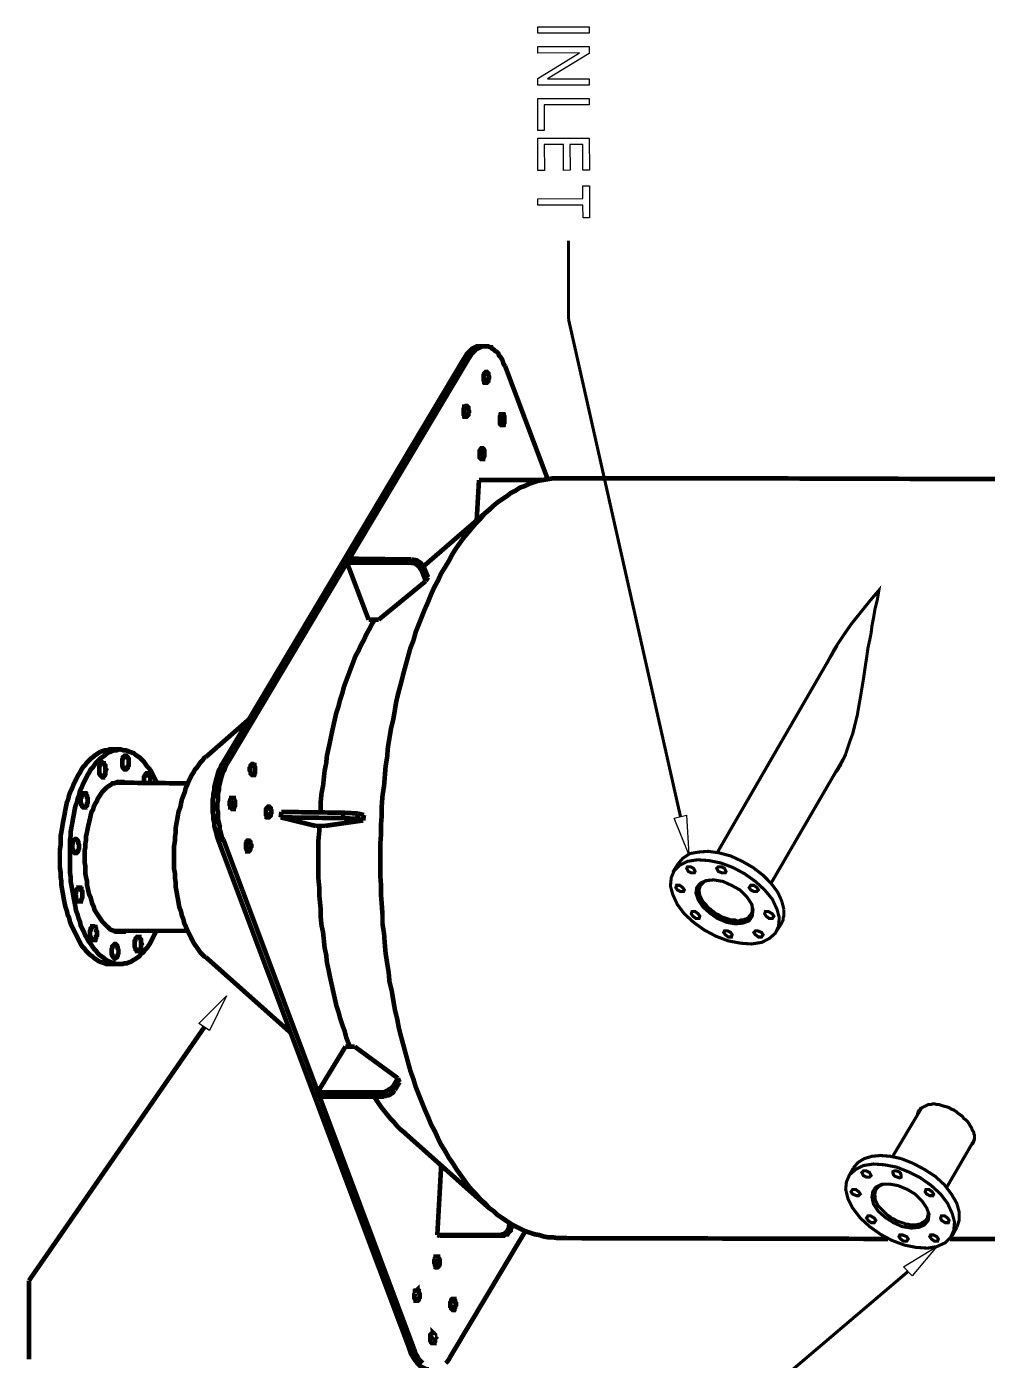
# Model space of a CAD drawing. Extents: x 0.1 to 11.6, y 0.3 to 16.2.
# Drawn here: x 2.2 to 4.274, y 6.741 to 9.62 of the extents above; entities that cross this region are included whole.
import ezdxf

# ---------------------------------------------------------------- set-up
doc = ezdxf.new("R2010")
doc.units = 0
doc.header["$MEASUREMENT"] = 0

msp = doc.modelspace()

# ---------------------------------------------------------------- linework, layer by layer
at = {"color": 0}
for points in [[(3.30333, 9.61996), (3.41444, 9.62017), (3.41444, 9.60628), (3.30333, 9.60607), (3.30333, 9.61996)], [(3.30339, 9.5771), (3.4145, 9.57731), (3.4145, 9.56256), (3.32422, 9.50765), (3.41471, 9.50786), (3.41471, 9.49397), (3.3036, 9.49376), (3.3036, 9.50851), (3.39387, 9.56342), (3.30339, 9.56321), (3.30339, 9.5771)], [(3.30354, 9.46517), (3.41465, 9.46539), (3.41465, 9.4515), (3.31743, 9.45128), (3.31765, 9.39572), (3.30376, 9.39572), (3.30354, 9.46517)], [(3.30365, 9.37935), (3.41476, 9.37956), (3.41499, 9.31011), (3.4011, 9.31011), (3.40088, 9.36567), (3.3731, 9.36567), (3.37332, 9.31011), (3.35943, 9.3099), (3.35921, 9.36546), (3.31754, 9.36546), (3.31776, 9.3099), (3.30387, 9.3099), (3.30365, 9.37935)], [(3.30382, 9.24881), (3.40104, 9.24903), (3.40104, 9.27681), (3.41493, 9.27681), (3.41515, 9.20736), (3.40126, 9.20736), (3.40104, 9.23514), (3.30382, 9.23492), (3.30382, 9.24881)], [(3.625, 7.91835), (3.62999, 7.83333), (3.59831, 7.91168), (3.625, 7.91835)], [(2.57167, 7.46832), (2.63167, 7.52832), (2.595, 7.45335), (2.57167, 7.46832)], [(4.09332, 6.94336), (4.16499, 6.98665), (4.11165, 6.92333), (4.09332, 6.94336)]]:
    msp.add_lwpolyline(points, close=True, dxfattribs=at)
for points, const_width in [([(3.37001, 8.98833), (3.37001, 9.15831)], 0.006667), ([(3.61165, 7.91499), (3.37001, 8.98833)], 0.006667), ([(3.14501, 8.905), (3.14833, 8.91), (3.15001, 8.91336), (3.15332, 8.91667), (3.15668, 8.91997), (3.16, 8.92333), (3.16168, 8.92503), (3.16499, 8.92665), (3.16835, 8.92833), (3.17165, 8.93001), (3.17503, 8.93001), (3.17833, 8.93001), (3.18001, 8.93001)], 0.01), ([(3.23335, 8.88667), (3.22999, 8.89165), (3.22835, 8.89665), (3.22667, 8.90169), (3.22331, 8.90668), (3.22, 8.91), (3.21832, 8.91499), (3.215, 8.91835), (3.21164, 8.91997), (3.20833, 8.92333), (3.20503, 8.92503), (3.20335, 8.92833), (3.19997, 8.92833), (3.19667, 8.93001), (3.19336, 8.93001), (3.19, 8.93001), (3.18668, 8.93001), (3.18332, 8.93001), (3.18001, 8.92833), (3.17665, 8.92665), (3.17333, 8.92503), (3.16997, 8.92333), (3.16667, 8.91997), (3.16336, 8.91667), (3.16, 8.91336), (3.15831, 8.91), (3.155, 8.905)], 0.01), ([(3.19, 8.93001), (3.18001, 8.93001)], 0.01), ([(3.14501, 8.905), (2.62332, 8.03)], 0.01), ([(3.155, 8.905), (2.63336, 8.03)], 0.01), ([(3.155, 8.905), (3.14501, 8.905)], 0.01), ([(3.18668, 8.85835), (3.18668, 8.86664)], 0.01), ([(3.32497, 8.64333), (3.23335, 8.88667)], 0.01), ([(3.14333, 8.785), (3.14333, 8.79497)], 0.01), ([(3.22168, 8.76665), (3.22168, 8.77501)], 0.01), ([(3.17833, 8.69336), (3.17833, 8.70335)], 0.01), ([(3.35335, 8.64501), (3.34668, 8.64501), (3.33501, 8.64501), (3.32497, 8.64333), (3.315, 8.64165), (3.30501, 8.63997), (3.29497, 8.63667), (3.285, 8.63336), (3.27501, 8.62831), (3.26497, 8.625), (3.25499, 8.61833), (3.24501, 8.61333), (3.23665, 8.60667), (3.22667, 8.59999), (3.21669, 8.59332), (3.20665, 8.58501), (3.19835, 8.57667), (3.18832, 8.56836), (3.18001, 8.55832), (3.16997, 8.54833), (3.16168, 8.53836), (3.15332, 8.52832), (3.14333, 8.51665), (3.13499, 8.50499), (3.12668, 8.49333), (3.11833, 8.47999), (3.11165, 8.46669), (3.10335, 8.45335), (3.095, 8.44), (3.08832, 8.42503), (3.08003, 8.41), (3.07335, 8.39501), (3.06668, 8.37831), (3.06, 8.36333), (3.05333, 8.34668), (3.04665, 8.33003), (3.03999, 8.31332), (3.035, 8.29497), (3.02832, 8.27832), (3.02333, 8.25999), (3.01833, 8.24164), (3.01335, 8.22331), (3.00836, 8.20335), (3.00331, 8.185), (2.99832, 8.16499), (2.99501, 8.14501), (2.99164, 8.125), (2.98665, 8.10499), (2.98335, 8.08501), (2.97999, 8.065), (2.97835, 8.04335), (2.97499, 8.02333), (2.97331, 8.00168), (2.97168, 7.98167), (2.96832, 7.96001), (2.96669, 7.93832), (2.96669, 7.91835), (2.965, 7.89665), (2.965, 7.875), (2.96332, 7.85335), (2.96332, 7.83165), (2.96332, 7.81), (2.96332, 7.78999), (2.965, 7.76833), (2.965, 7.74669), (2.96669, 7.72499), (2.96832, 7.70335), (2.96832, 7.68332), (2.97168, 7.66168), (2.97331, 7.63997), (2.97499, 7.62001), (2.97835, 7.59831), (2.98167, 7.57835), (2.98335, 7.55832), (2.98833, 7.53836), (2.99164, 7.51833), (2.99501, 7.49832), (3, 7.47835), (3.00331, 7.46001), (3.00836, 7.44), (3.01335, 7.42165), (3.01833, 7.40332), (3.02333, 7.38499), (3.02832, 7.36664), (3.035, 7.34831), (3.03999, 7.33165), (3.04665, 7.315), (3.05333, 7.29833), (3.06, 7.28168), (3.06668, 7.26665), (3.07335, 7.25), (3.08165, 7.23503), (3.08832, 7.22), (3.095, 7.20665), (3.10335, 7.19336), (3.11165, 7.17833), (3.12001, 7.16667), (3.12831, 7.15332), (3.13667, 7.14165), (3.14501, 7.12999), (3.15332, 7.11833), (3.16168, 7.10835), (3.17165, 7.09831), (3.18001, 7.08832), (3.19, 7.08003), (3.19835, 7.06999), (3.20833, 7.06332), (3.21669, 7.05501), (3.22667, 7.04833), (3.23665, 7.04167), (3.24669, 7.035), (3.25667, 7.03), (3.26665, 7.02501), (3.27669, 7.02001), (3.28668, 7.01665), (3.29665, 7.01335), (3.30664, 7.01167), (3.31668, 7.00836), (3.32667, 7.00667), (3.33664, 7.00667), (3.34668, 7.00499), (3.34999, 7.00499)], 0.01), ([(3.35335, 8.64501), (3.34668, 8.64501), (3.33501, 8.64501), (3.32497, 8.64333), (3.315, 8.64165), (3.30501, 8.63997), (3.29497, 8.63667), (3.285, 8.63336), (3.27501, 8.62831), (3.26497, 8.625), (3.25499, 8.61833), (3.24501, 8.61333), (3.23665, 8.60667), (3.22667, 8.59999), (3.21669, 8.59332), (3.20665, 8.58501), (3.19835, 8.57667), (3.18832, 8.56836), (3.18001, 8.55832), (3.16997, 8.54833), (3.16168, 8.53836), (3.15332, 8.52832), (3.14333, 8.51665), (3.13499, 8.50499), (3.12668, 8.49333), (3.11833, 8.47999), (3.11165, 8.46669), (3.10335, 8.45335), (3.095, 8.44), (3.08832, 8.42503), (3.08003, 8.41), (3.07335, 8.39501), (3.06668, 8.37831), (3.06, 8.36333), (3.05333, 8.34668), (3.04665, 8.33003), (3.03999, 8.31332), (3.035, 8.29497), (3.02832, 8.27832), (3.02333, 8.25999), (3.01833, 8.24164), (3.01335, 8.22331), (3.00836, 8.20335), (3.00331, 8.185), (2.99832, 8.16499), (2.99501, 8.14501), (2.99164, 8.125), (2.98665, 8.10499), (2.98335, 8.08501), (2.97999, 8.065), (2.97835, 8.04335), (2.97499, 8.02333), (2.97331, 8.00168), (2.97168, 7.98167), (2.96832, 7.96001), (2.96669, 7.93832), (2.96669, 7.91835), (2.965, 7.89665), (2.965, 7.875), (2.96332, 7.85335), (2.96332, 7.83165), (2.96332, 7.81), (2.96332, 7.78999), (2.965, 7.76833), (2.965, 7.74669), (2.96669, 7.72499), (2.96832, 7.70335), (2.96832, 7.68332), (2.97168, 7.66168), (2.97331, 7.63997), (2.97499, 7.62001), (2.97835, 7.59831), (2.98167, 7.57835), (2.98335, 7.55832), (2.98833, 7.53836), (2.99164, 7.51833), (2.99501, 7.49832), (3, 7.47835), (3.00331, 7.46001), (3.00836, 7.44), (3.01335, 7.42165), (3.01833, 7.40332), (3.02333, 7.38499), (3.02832, 7.36664), (3.035, 7.34831), (3.03999, 7.33165), (3.04665, 7.315), (3.05333, 7.29833), (3.06, 7.28168), (3.06668, 7.26665), (3.07335, 7.25), (3.08165, 7.23503), (3.08832, 7.22), (3.095, 7.20665), (3.10335, 7.19336), (3.11165, 7.17833), (3.12001, 7.16667), (3.12831, 7.15332), (3.13667, 7.14165), (3.14501, 7.12999), (3.15332, 7.11833), (3.16168, 7.10835), (3.17165, 7.09831), (3.18001, 7.08832), (3.19, 7.08003), (3.19835, 7.06999), (3.20833, 7.06332), (3.21669, 7.05501), (3.22667, 7.04833), (3.23665, 7.04167), (3.24669, 7.035), (3.25667, 7.03), (3.26665, 7.02501), (3.27669, 7.02001), (3.28668, 7.01665), (3.29665, 7.01335), (3.30664, 7.01167), (3.31668, 7.00836), (3.32667, 7.00667), (3.33664, 7.00667), (3.34668, 7.00499), (3.34999, 7.00499)], 0.01), ([(3.17165, 8.55501), (3.17665, 8.64165)], 0.01), ([(3.17665, 8.64165), (3.31168, 8.64165)], 0.01), ([(3.31168, 8.64165), (3.31332, 8.64165)], 0.01), ([(3.78999, 8.64501), (3.35335, 8.64501)], 0.01), ([(4.90169, 8.64165), (3.78999, 8.64501)], 0.01), ([(3.20503, 8.58333), (3.05664, 8.45503)], 0.01), ([(2.89665, 8.47168), (2.89165, 8.46332)], 0.01), ([(2.89165, 8.46332), (3.02669, 8.46332)], 0.01), ([(2.93832, 8.34), (2.89165, 8.46332)], 0.01), ([(2.89665, 8.47168), (3.03, 8.47)], 0.01), ([(3.03, 8.47), (3.02669, 8.46332)], 0.01), ([(3.05333, 8.44499), (3.04665, 8.45503), (3.03836, 8.46164), (3.02669, 8.46332)], 0.01), ([(3.05832, 8.45167), (3.05165, 8.46164), (3.04167, 8.46832), (3.03, 8.47)], 0.01), ([(3.05832, 8.45167), (3.05333, 8.44499)], 0.01), ([(3.05333, 8.44499), (3.06168, 8.42333)], 0.01), ([(3.05832, 8.45167), (3.06668, 8.43164)], 0.01), ([(3.06668, 8.43164), (3.06168, 8.42333)], 0.01), ([(3.06168, 8.42333), (2.96001, 8.34)], 0.01), ([(3.94336, 8.00499), (3.94499, 8.00836), (3.95167, 8.01665), (3.95665, 8.02669), (3.96164, 8.035), (3.96832, 8.05003), (3.97331, 8.065), (3.97835, 8.08003), (3.98335, 8.09332), (3.98833, 8.11333), (3.99333, 8.13336), (3.99669, 8.15332), (4, 8.17165), (4.00331, 8.19168), (4.00667, 8.21164), (4.00999, 8.23503), (4.01335, 8.25667), (4.01665, 8.28), (4.02001, 8.29497), (4.02333, 8.31168), (4.02501, 8.32667), (4.02832, 8.34332), (4.03168, 8.36333), (4.03668, 8.38336), (4.03999, 8.40332), (4.02001, 8.37999), (4, 8.35499), (3.97999, 8.33003), (3.96164, 8.30333), (3.94499, 8.27832), (3.93164, 8.25331), (3.92833, 8.24669)], 0.006667), ([(2.95167, 8.34), (2.94499, 8.33003), (2.94, 8.31999), (2.93332, 8.30832), (2.92833, 8.29665), (2.92165, 8.285), (2.91667, 8.27333), (2.91, 8.26167), (2.905, 8.24832), (2.90001, 8.23503), (2.89501, 8.22168), (2.88997, 8.20833), (2.88499, 8.19499), (2.88167, 8.18164), (2.87668, 8.16667), (2.87332, 8.15332), (2.86833, 8.13835), (2.86501, 8.12332), (2.86165, 8.10835), (2.85835, 8.09332), (2.85499, 8.07667), (2.85167, 8.06168), (2.84831, 8.04665), (2.84668, 8.03), (2.84332, 8.01335), (2.84169, 7.99832), (2.84, 7.98167), (2.83664, 7.965), (2.83501, 7.94835), (2.83501, 7.93164), (2.83333, 7.92333)], 0.01), ([(2.96001, 8.34), (2.93832, 8.34)], 0.01), ([(3.94336, 8.27333), (3.69168, 7.83832)], 0.006667), ([(3.935, 8.25999), (3.93668, 8.26167), (3.94, 8.26665)], 0.006667), ([(3.94997, 8.285), (3.94667, 8.27832), (3.94336, 8.27333)], 0.006667), ([(2.68001, 8.125), (2.58664, 8.04335)], 0.01), ([(2.38167, 8.06), (2.37831, 8.06), (2.375, 8.05832), (2.37001, 8.05832), (2.36501, 8.05664), (2.36003, 8.05501), (2.35667, 8.05333), (2.35167, 8.05003), (2.34668, 8.04665), (2.34332, 8.04335), (2.33832, 8.03999), (2.33501, 8.03668), (2.33003, 8.03168), (2.32667, 8.02669), (2.32167, 8.02165), (2.31836, 8.01665), (2.315, 8.00999), (2.31168, 8.00499), (2.30832, 7.99832), (2.30501, 7.99164), (2.30165, 7.98503), (2.29833, 7.97667), (2.29497, 7.97), (2.29167, 7.96164), (2.28999, 7.95335), (2.28668, 7.94499), (2.285, 7.93668), (2.28331, 7.92833), (2.28168, 7.91835), (2.28, 7.91), (2.27832, 7.90169), (2.27669, 7.89165), (2.27501, 7.88167), (2.27333, 7.87332), (2.27333, 7.86333), (2.27333, 7.85335), (2.27165, 7.84332), (2.27165, 7.83333), (2.27165, 7.82335), (2.27165, 7.815), (2.27165, 7.80501), (2.27333, 7.79497), (2.27333, 7.785), (2.27501, 7.77501), (2.27501, 7.76665), (2.27669, 7.75667), (2.27832, 7.74832), (2.28, 7.73833), (2.28168, 7.72999), (2.28331, 7.72168), (2.28668, 7.71164), (2.28836, 7.70335), (2.29167, 7.69667), (2.29335, 7.68832), (2.29665, 7.68001), (2.30003, 7.67333), (2.30333, 7.66667), (2.30664, 7.66), (2.31, 7.65332), (2.31332, 7.64665), (2.31668, 7.63997), (2.31999, 7.63499), (2.32497, 7.62999), (2.32835, 7.625), (2.33333, 7.62001), (2.33664, 7.61664), (2.34169, 7.61333), (2.345, 7.61003), (2.34999, 7.60667), (2.35499, 7.60335), (2.35835, 7.60167), (2.36333, 7.59999), (2.36833, 7.59831), (2.37169, 7.59668), (2.37668, 7.59668), (2.37999, 7.59668)], 0.01), ([(2.48167, 7.98833), (2.47835, 7.99333), (2.47499, 8), (2.47168, 8.00667), (2.46832, 8.01335), (2.465, 8.01833), (2.46001, 8.02333), (2.45665, 8.02832), (2.45335, 8.03331), (2.44835, 8.03836), (2.44499, 8.04167), (2.44, 8.04497), (2.435, 8.04833), (2.43164, 8.05165), (2.42665, 8.05333), (2.42165, 8.05501), (2.41835, 8.05664), (2.41336, 8.05832), (2.40831, 8.05832), (2.40332, 8.06), (2.40001, 8.06), (2.39501, 8.05832), (2.38997, 8.05832), (2.38499, 8.05664), (2.38167, 8.05501), (2.37668, 8.05333), (2.37169, 8.05003), (2.36833, 8.04665), (2.36333, 8.04335), (2.35835, 8.03999), (2.35499, 8.03668), (2.34999, 8.03168), (2.34668, 8.02669), (2.34332, 8.02165), (2.33832, 8.01665), (2.33501, 8.00999), (2.33165, 8.00499), (2.32835, 7.99832), (2.32497, 7.99164), (2.32167, 7.98503), (2.31836, 7.97667), (2.315, 7.97), (2.31332, 7.96164), (2.31, 7.95335), (2.30832, 7.94499), (2.30501, 7.93668), (2.30333, 7.92833), (2.30165, 7.91835), (2.30003, 7.91), (2.29833, 7.90001), (2.29665, 7.89165), (2.29497, 7.88167), (2.29497, 7.87332), (2.29335, 7.86333), (2.29335, 7.85335), (2.29335, 7.84332), (2.29335, 7.83333), (2.29335, 7.82335), (2.29335, 7.815), (2.29335, 7.80501), (2.29335, 7.79497), (2.29497, 7.785), (2.29497, 7.77501), (2.29665, 7.76665), (2.29833, 7.75667), (2.30003, 7.74832), (2.30165, 7.73833), (2.30333, 7.72999), (2.30501, 7.72168), (2.30664, 7.71164), (2.31, 7.70335), (2.31168, 7.69667), (2.315, 7.68832), (2.31668, 7.68001), (2.31999, 7.67333), (2.32335, 7.66667), (2.32667, 7.65831), (2.33003, 7.65332), (2.33333, 7.64665), (2.33832, 7.63997), (2.34169, 7.63499), (2.345, 7.62999), (2.34999, 7.625), (2.35335, 7.62001), (2.35667, 7.61664), (2.36165, 7.61333), (2.36664, 7.61003), (2.37001, 7.60667), (2.375, 7.60335), (2.37999, 7.60167), (2.38336, 7.59999), (2.38835, 7.59831), (2.39333, 7.59668), (2.39833, 7.59668), (2.40169, 7.59668), (2.40668, 7.59668), (2.41168, 7.59831), (2.41667, 7.59831), (2.41997, 7.59999), (2.42503, 7.60167), (2.43001, 7.60499), (2.43332, 7.60667), (2.43832, 7.61003), (2.44336, 7.61333), (2.44667, 7.61833), (2.45167, 7.62169), (2.45503, 7.62668), (2.46001, 7.63167), (2.46332, 7.63667), (2.46669, 7.64165), (2.47, 7.64833), (2.47331, 7.655), (2.47667, 7.66168), (2.47999, 7.66835)], 0.01), ([(2.40332, 8.06), (2.38167, 8.06)], 0.01), ([(2.58664, 8.04335), (2.58333, 8.04167), (2.58003, 8.03668), (2.57497, 8.03168), (2.57167, 8.02669), (2.56836, 8.02165), (2.56332, 8.01665), (2.56, 8.00999), (2.55664, 8.00499), (2.55333, 7.99832), (2.55003, 7.99164), (2.54665, 7.98335), (2.54335, 7.97667), (2.54167, 7.96832), (2.53836, 7.96001), (2.535, 7.95167), (2.53331, 7.94336), (2.53168, 7.935), (2.52832, 7.92665), (2.52669, 7.91835), (2.52501, 7.90831), (2.52333, 7.90001), (2.52165, 7.88997), (2.52165, 7.87999), (2.52001, 7.87001), (2.52001, 7.86165), (2.51833, 7.85167), (2.51833, 7.84169), (2.51833, 7.83165), (2.51833, 7.82167), (2.51833, 7.81168), (2.51833, 7.80165), (2.52001, 7.79335), (2.52001, 7.78331), (2.52165, 7.77333), (2.52165, 7.76335), (2.52333, 7.75499), (2.52501, 7.74501), (2.52669, 7.73665), (2.52832, 7.72667), (2.53, 7.71832), (2.53331, 7.71001), (2.535, 7.70167), (2.53836, 7.69336), (2.53999, 7.685), (2.54335, 7.67833), (2.54665, 7.66997), (2.55003, 7.66336), (2.55333, 7.65668), (2.55664, 7.65001), (2.56, 7.64333), (2.56332, 7.63835), (2.56836, 7.63167), (2.57167, 7.62668), (2.57497, 7.62169), (2.58003, 7.61664), (2.58333, 7.61333), (2.58664, 7.61165)], 0.01), ([(2.61333, 7.86501), (2.61165, 7.87001), (2.61003, 7.87668), (2.60835, 7.88336), (2.60667, 7.88835), (2.60499, 7.89501), (2.60499, 7.90169), (2.60335, 7.90831), (2.60335, 7.91667), (2.60167, 7.92333), (2.60167, 7.93001), (2.60167, 7.93668), (2.60167, 7.94336), (2.60167, 7.95167), (2.60335, 7.95833), (2.60335, 7.965), (2.60499, 7.97168), (2.60499, 7.97835), (2.60667, 7.98503), (2.60835, 7.99164), (2.61003, 7.99832), (2.61165, 8.00331), (2.61333, 8.00999), (2.61501, 8.01497), (2.61833, 8.02001), (2.62001, 8.02501), (2.62332, 8.03)], 0.01), ([(2.63336, 8.03), (2.62999, 8.02501), (2.62831, 8.02001), (2.62668, 8.01497), (2.62332, 8.00999), (2.62169, 8.00331), (2.62001, 7.99832), (2.61833, 7.99164), (2.61664, 7.98503), (2.61501, 7.97835), (2.61501, 7.97168), (2.61333, 7.965), (2.61333, 7.95833), (2.61333, 7.95167), (2.61165, 7.94336), (2.61165, 7.93668), (2.61165, 7.93001), (2.61333, 7.92333), (2.61333, 7.91667), (2.61333, 7.90831), (2.61501, 7.90169), (2.61664, 7.89501), (2.61664, 7.88835), (2.61833, 7.88336), (2.62001, 7.87668), (2.62169, 7.87001), (2.625, 7.86501)], 0.01), ([(2.62332, 8.03), (2.63336, 8.03)], 0.01), ([(3.80664, 7.77001), (3.96832, 8.04833)], 0.006667), ([(2.46669, 7.98833), (2.46669, 7.99001), (2.46669, 7.99333), (2.46669, 7.99501), (2.46669, 7.99832), (2.46669, 8), (2.465, 8.00168), (2.465, 8.00499), (2.46332, 8.00499), (2.46332, 8.00667), (2.46164, 8.00836), (2.46001, 8.00836), (2.45833, 8.00836), (2.45665, 8.00667), (2.45665, 8.00499), (2.45503, 8.00331), (2.45503, 8.00168), (2.45335, 8), (2.45335, 7.99669), (2.45335, 7.99501), (2.45335, 7.99164), (2.45335, 7.99001), (2.45335, 7.98833)], 0.01), ([(2.68332, 8.01167), (2.68332, 8.02001)], 0.01), ([(3.95833, 8.02832), (3.95665, 8.02501), (3.94997, 8.01665), (3.94667, 8.01167)], 0.006667), ([(2.41499, 7.98833), (2.41168, 7.98833), (2.40831, 7.99001), (2.405, 7.99001), (2.40001, 7.99001), (2.39665, 7.99001), (2.39333, 7.98833), (2.38835, 7.98665), (2.38499, 7.98665), (2.38167, 7.98335), (2.37831, 7.98167), (2.37332, 7.97835), (2.37001, 7.97499), (2.36664, 7.97168), (2.36333, 7.96832), (2.36003, 7.96332), (2.35667, 7.95833), (2.35335, 7.95335), (2.35167, 7.94835), (2.34831, 7.94336), (2.345, 7.93668), (2.34332, 7.93001), (2.34, 7.92503), (2.33832, 7.91835), (2.33664, 7.91), (2.33501, 7.90332), (2.33333, 7.89665), (2.33165, 7.88835), (2.33003, 7.87999), (2.32835, 7.87332), (2.32835, 7.86501), (2.32667, 7.85667), (2.32667, 7.84831), (2.32497, 7.84), (2.32497, 7.83333), (2.32497, 7.82497), (2.32497, 7.81668), (2.32667, 7.80832), (2.32667, 7.80003), (2.32667, 7.79167), (2.32835, 7.78331), (2.33003, 7.77669), (2.33003, 7.76833), (2.33165, 7.76167), (2.33333, 7.75331), (2.33501, 7.74669), (2.33832, 7.74001), (2.34, 7.73335), (2.34169, 7.72667), (2.345, 7.72), (2.34668, 7.71332), (2.34999, 7.70833), (2.35335, 7.70335), (2.35667, 7.69835), (2.36003, 7.69336), (2.36333, 7.68832), (2.36664, 7.685), (2.37001, 7.68164), (2.37332, 7.67833), (2.37668, 7.67503), (2.37999, 7.67165), (2.38336, 7.66997), (2.38835, 7.66835), (2.39165, 7.66667), (2.39501, 7.66667), (2.40001, 7.66667), (2.40332, 7.66667), (2.40668, 7.66667), (2.41168, 7.66667), (2.41336, 7.66835)], 0.01), ([(2.54833, 7.98665), (2.38997, 7.98833)], 0.01), ([(2.39333, 7.98833), (2.39165, 7.98833)], 0.01), ([(2.63997, 7.94), (2.63997, 7.94835)], 0.01), ([(2.71669, 7.91997), (2.71669, 7.92833)], 0.01), ([(2.75, 7.92503), (2.74832, 7.91336)], 0.01), ([(2.74832, 7.91336), (2.88336, 7.91168)], 0.01), ([(2.82335, 7.89501), (2.74832, 7.91336)], 0.01), ([(2.75, 7.92503), (2.88336, 7.92333)], 0.01), ([(2.88336, 7.92333), (2.88336, 7.91168)], 0.01), ([(2.91499, 7.92165), (2.88336, 7.92333)], 0.01), ([(2.91499, 7.92165), (2.91499, 7.91)], 0.01), ([(2.91499, 7.92165), (2.92833, 7.91835)], 0.01), ([(2.92833, 7.91835), (2.92665, 7.90668)], 0.01), ([(2.845, 7.89501), (2.82335, 7.89501)], 0.01), ([(2.83165, 7.89501), (2.83165, 7.88167), (2.83003, 7.86501), (2.83003, 7.84831), (2.83003, 7.83165), (2.83003, 7.815), (2.83003, 7.79833), (2.83003, 7.78), (2.83165, 7.76335), (2.83165, 7.74669), (2.83333, 7.72999), (2.83501, 7.71332), (2.83501, 7.69667), (2.83664, 7.68001), (2.84, 7.66499), (2.84169, 7.64833), (2.84332, 7.63167), (2.84668, 7.61664), (2.84831, 7.59999), (2.85167, 7.58501), (2.85499, 7.56836), (2.85835, 7.55333), (2.86165, 7.53836), (2.86501, 7.52333), (2.86833, 7.50836), (2.87332, 7.49333), (2.87668, 7.47999), (2.88167, 7.465), (2.88667, 7.45167), (2.88997, 7.43832), (2.89501, 7.42503), (2.89833, 7.41835)], 0.01), ([(2.92665, 7.90668), (2.845, 7.89501)], 0.01), ([(2.91499, 7.91), (2.88336, 7.91168)], 0.01), ([(2.91499, 7.91), (2.92665, 7.90668)], 0.01), ([(2.625, 7.86501), (2.61333, 7.86501)], 0.01), ([(2.61333, 7.86501), (3.02669, 6.76497)], 0.01), ([(2.625, 7.86501), (3.03668, 6.76497)], 0.01), ([(2.67333, 7.84831), (2.67333, 7.85667)], 0.01), ([(3.83501, 7.715), (3.83003, 7.73335), (3.82167, 7.75168), (3.80664, 7.77165), (3.78999, 7.78836), (3.76833, 7.80501), (3.74501, 7.81836), (3.72, 7.83003), (3.69499, 7.83664), (3.67165, 7.84), (3.65001, 7.83832), (3.63167, 7.83501), (3.61664, 7.82497), (3.60667, 7.81332)], 0.006667), ([(3.60667, 7.81332), (3.595, 7.79497)], 0.006667), ([(3.65169, 7.77001), (3.65169, 7.76833), (3.65001, 7.76497), (3.65001, 7.76335), (3.64833, 7.75999), (3.64833, 7.75667), (3.64833, 7.75331), (3.64833, 7.75), (3.65001, 7.74669), (3.65169, 7.74164), (3.65332, 7.73833), (3.655, 7.73503), (3.65668, 7.73167), (3.66, 7.72835), (3.66336, 7.72331), (3.66667, 7.72), (3.66997, 7.71669), (3.67333, 7.71332), (3.67665, 7.71001), (3.68164, 7.70665), (3.685, 7.70503), (3.69, 7.70167), (3.69499, 7.69835), (3.69997, 7.69667), (3.70503, 7.69499), (3.70833, 7.69336), (3.71332, 7.69168), (3.71832, 7.69), (3.72331, 7.68832), (3.72835, 7.68832), (3.73167, 7.68832), (3.73665, 7.68832), (3.74164, 7.68832), (3.74501, 7.68832), (3.74832, 7.68832), (3.75168, 7.69), (3.75499, 7.69168), (3.75836, 7.69336), (3.76167, 7.69499), (3.76335, 7.69667), (3.76497, 7.69835), (3.76665, 7.70167), (3.76833, 7.70167)], 0.006667), ([(3.67503, 7.77832), (3.66336, 7.77501), (3.655, 7.76665), (3.65169, 7.75667), (3.65332, 7.74501), (3.65831, 7.73503), (3.66, 7.73167), (3.66336, 7.72835), (3.66667, 7.72499), (3.66997, 7.72), (3.67333, 7.71669), (3.67665, 7.715), (3.68001, 7.71164), (3.685, 7.70833), (3.68832, 7.70503), (3.69336, 7.70335), (3.69835, 7.69997), (3.70167, 7.69835), (3.70665, 7.69667), (3.71164, 7.69499), (3.71669, 7.69336), (3.72, 7.69168), (3.72499, 7.69168), (3.72999, 7.69168), (3.73335, 7.69), (3.73833, 7.69), (3.74164, 7.69168), (3.74669, 7.69168), (3.75, 7.69336), (3.75331, 7.69336), (3.75499, 7.69499), (3.75836, 7.69667), (3.75999, 7.69997), (3.76167, 7.70167), (3.76335, 7.70335), (3.76497, 7.70665), (3.76665, 7.71001), (3.76665, 7.71332), (3.76665, 7.715), (3.76665, 7.71832), (3.76665, 7.72331), (3.76497, 7.72667)], 0.006667), ([(3.65169, 7.77001), (3.65169, 7.76833)], 0.006667), ([(3.81836, 7.66667), (3.83003, 7.685), (3.83165, 7.68832), (3.83333, 7.69168), (3.83333, 7.69667), (3.83501, 7.69997), (3.83501, 7.70503), (3.83501, 7.71001), (3.83501, 7.715)], 0.006667), ([(3.76665, 7.70167), (3.76833, 7.70167)], 0.006667), ([(2.38997, 7.66835), (2.54833, 7.66835)], 0.01), ([(2.39165, 7.66835), (2.39333, 7.66835)], 0.01), ([(2.37999, 7.59668), (2.40169, 7.59668)], 0.01), ([(2.58664, 7.61165), (2.77001, 7.44835)], 0.01), ([(2.58333, 7.46001), (2.20503, 6.91336)], 0.01), ([(2.88835, 7.41835), (2.82835, 7.31999)], 0.01), ([(2.90831, 7.41835), (2.88835, 7.41835)], 0.01), ([(3.00168, 7.34999), (2.90831, 7.41835)], 0.01), ([(2.99164, 7.33333), (3.00168, 7.34999)], 0.01), ([(2.99501, 7.32497), (3.00499, 7.34169)], 0.01), ([(3.00168, 7.34999), (3.00499, 7.34169)], 0.01), ([(2.82835, 7.31999), (2.96332, 7.31999)], 0.01), ([(2.82835, 7.31999), (2.83165, 7.31)], 0.01), ([(2.83165, 7.31), (2.96669, 7.31)], 0.01), ([(2.95167, 7.31), (2.95167, 7.30832), (2.95833, 7.29833), (2.965, 7.28836), (2.97168, 7.28), (2.97835, 7.27165), (2.98665, 7.26167), (2.99333, 7.25499), (3, 7.24669), (3.00667, 7.24001), (3.01497, 7.23335), (3.01665, 7.23167)], 0.01), ([(2.96332, 7.31999), (2.965, 7.31999), (2.96832, 7.31999), (2.97168, 7.31999), (2.97499, 7.32167), (2.97835, 7.32335), (2.98167, 7.32497), (2.98335, 7.32667), (2.98665, 7.32835), (2.98833, 7.33003), (2.99001, 7.33165), (2.99164, 7.33333)], 0.01), ([(2.96332, 7.31999), (2.96669, 7.31)], 0.01), ([(2.96669, 7.31), (2.96832, 7.31), (2.97168, 7.31168), (2.97499, 7.31168), (2.97835, 7.31332), (2.98167, 7.31332), (2.98503, 7.315), (2.98665, 7.31668), (2.99001, 7.31836), (2.99164, 7.31999), (2.99333, 7.32335), (2.99501, 7.32497)], 0.01), ([(2.99164, 7.33333), (2.99501, 7.32497)], 0.01), ([(4.13167, 7.285), (4.06999, 7.18164)], 0.006667), ([(4.23833, 7.20503), (4.24164, 7.20833), (4.24333, 7.21001), (4.24501, 7.21332), (4.24501, 7.21669), (4.24669, 7.22), (4.24669, 7.22331), (4.24669, 7.22667), (4.24501, 7.22999), (4.24501, 7.23335), (4.24164, 7.23833), (4.24001, 7.24333), (4.23665, 7.24832), (4.23503, 7.25168), (4.23167, 7.25667), (4.22835, 7.25999), (4.22331, 7.26335), (4.22, 7.26833), (4.215, 7.27165), (4.21001, 7.27501), (4.20665, 7.27832), (4.20167, 7.28168), (4.19667, 7.28331), (4.19168, 7.28668), (4.18668, 7.28836), (4.18001, 7.28999), (4.17503, 7.29167), (4.16997, 7.29335), (4.16499, 7.29335), (4.16, 7.29497), (4.15668, 7.29497), (4.15169, 7.29335), (4.14665, 7.29335), (4.14333, 7.29167), (4.13997, 7.28999), (4.13667, 7.28836), (4.13336, 7.28668), (4.12999, 7.285), (4.12831, 7.28168), (4.125, 7.27832), (4.125, 7.27669), (4.12332, 7.27333), (4.12332, 7.27165)], 0.006667), ([(4.125, 7.27501), (4.125, 7.27832), (4.12668, 7.28168)], 0.006667), ([(3.01665, 7.23167), (3.19997, 7.06836)], 0.01), ([(4.18668, 7.11501), (4.24669, 7.21832)], 0.006667), ([(4.24501, 7.21332), (4.24164, 7.21001), (4.24164, 7.20833)], 0.006667), ([(4.08832, 7.17665), (4.065, 7.18164), (4.04335, 7.18332), (4.02501, 7.18164), (4.00836, 7.17665), (3.99501, 7.16835), (3.98503, 7.15668)], 0.006667), ([(4.20833, 7.02832), (4.21332, 7.04335), (4.21332, 7.06168), (4.20833, 7.08003), (4.19667, 7.09999), (4.18164, 7.12001), (4.16168, 7.13835), (4.13835, 7.15332), (4.11333, 7.16667), (4.08832, 7.17665)], 0.006667), ([(3.095, 7.16168), (3.08664, 7.01167)], 0.01), ([(3.98503, 7.15668), (3.97499, 7.13835)], 0.006667), ([(4.05003, 7.12169), (4.04665, 7.12001), (4.04335, 7.11833), (4.03999, 7.11664), (4.03836, 7.11501), (4.03668, 7.11333), (4.03331, 7.11003), (4.03331, 7.10835), (4.03168, 7.10499), (4.03168, 7.10167), (4.03, 7.09999), (4.03168, 7.09668), (4.03168, 7.09332), (4.03168, 7.09), (4.03331, 7.08501), (4.035, 7.08165), (4.03668, 7.07835), (4.03836, 7.07497), (4.04167, 7.07167), (4.04497, 7.06836), (4.04833, 7.065), (4.05165, 7.06168), (4.05501, 7.05832), (4.05832, 7.05501), (4.06332, 7.05165), (4.06668, 7.04833), (4.07167, 7.04665), (4.07667, 7.04335), (4.08003, 7.04167), (4.08501, 7.03999), (4.09, 7.03836), (4.095, 7.03668), (4.09831, 7.035), (4.10335, 7.035), (4.10835, 7.03331), (4.11165, 7.03331), (4.11664, 7.03331), (4.12001, 7.03331), (4.125, 7.035), (4.12831, 7.035), (4.13167, 7.03668), (4.13336, 7.03836), (4.13667, 7.03999), (4.13835, 7.04167), (4.14165, 7.04335), (4.14333, 7.04665), (4.14501, 7.04833), (4.14501, 7.05165), (4.14665, 7.05501), (4.14665, 7.05832), (4.14665, 7.06168), (4.14501, 7.065), (4.14501, 7.06668)], 0.006667), ([(4.03168, 7.11333), (4.03, 7.11165)], 0.006667), ([(3.11333, 6.74669), (3.27669, 7.02001)], 0.01), ([(3.22, 7.01167), (3.22331, 7.01167), (3.22667, 7.01335), (3.22999, 7.01335), (3.23167, 7.01497), (3.23503, 7.01665), (3.23665, 7.02001), (3.23833, 7.02165), (3.24001, 7.02501), (3.24164, 7.02832), (3.24164, 7.03168), (3.24333, 7.035)], 0.01), ([(3.22667, 7.00999), (3.22999, 7.00999), (3.23167, 7.01167), (3.23503, 7.01335), (3.23833, 7.01335), (3.24001, 7.01665), (3.24164, 7.01833), (3.24501, 7.02165), (3.24501, 7.02333), (3.24669, 7.02669), (3.24832, 7.03), (3.24832, 7.03331)], 0.01), ([(3.24333, 7.035), (3.24333, 7.03668)], 0.01), ([(3.24333, 7.035), (3.24832, 7.03331)], 0.01), ([(3.24832, 7.03331), (3.24832, 7.035)], 0.01), ([(4.14665, 7.04497), (4.14665, 7.04665)], 0.006667), ([(4.19835, 7.00999), (4.20833, 7.02832)], 0.006667), ([(3.08664, 7.01167), (3.22, 7.01167)], 0.01), ([(3.08664, 7.01167), (3.09169, 7.00999)], 0.01), ([(3.09169, 7.00999), (3.22667, 7.00999)], 0.01), ([(3.22, 7.01167), (3.22667, 7.00999)], 0.01), ([(3.34999, 7.00499), (4.06, 7.00331)], 0.01), ([(3.56332, 7.00331), (4.06, 7.00331)], 0.006667), ([(4.19336, 7.00331), (4.89665, 7.00168)], 0.01), ([(3.08165, 6.94997), (3.08165, 6.95833)], 0.01), ([(2.20503, 6.91336), (2.20503, 6.74333)], 0.01), ([(4.10335, 6.93332), (3.64833, 6.54665)], 0.006667), ([(3.03668, 6.87668), (3.03836, 6.88499)], 0.01), ([(3.11501, 6.85835), (3.11501, 6.86664)], 0.01), ([(3.07167, 6.785), (3.07167, 6.79335)], 0.01), ([(3.02669, 6.76497), (3.03668, 6.76497)], 0.01), ([(3.06836, 6.72168), (3.06668, 6.72168), (3.06332, 6.72168), (3.06, 6.72331), (3.05664, 6.72499), (3.05333, 6.72667), (3.05003, 6.72835), (3.04665, 6.73167), (3.04335, 6.73503), (3.04167, 6.73833), (3.03836, 6.74164), (3.035, 6.74669), (3.03331, 6.75), (3.03, 6.75499), (3.02832, 6.75999), (3.02669, 6.76497)], 0.01), ([(3.03668, 6.76497), (3.03836, 6.75999), (3.03999, 6.75499), (3.04335, 6.75), (3.04497, 6.74669), (3.04833, 6.74164), (3.05165, 6.73833), (3.05501, 6.73503)], 0.01), ([(3.10499, 6.73503), (3.10835, 6.73833), (3.11165, 6.74333), (3.11333, 6.74669)], 0.01)]:
    msp.add_lwpolyline(points, dxfattribs=dict(at, const_width=const_width))
for points, const_width in [([(3.19499, 8.85335), (3.19667, 8.85499), (3.19667, 8.85667), (3.19667, 8.86003), (3.19835, 8.86165), (3.19835, 8.86333), (3.19835, 8.86501), (3.19667, 8.86833), (3.19667, 8.87001), (3.19667, 8.87169), (3.19499, 8.87332), (3.19336, 8.875), (3.19168, 8.875), (3.19, 8.87332), (3.18832, 8.87169), (3.18832, 8.87001), (3.18668, 8.86833), (3.18668, 8.86501), (3.18668, 8.86333), (3.18668, 8.86165), (3.18668, 8.85835), (3.18668, 8.85667), (3.18832, 8.85499), (3.18832, 8.85335), (3.19, 8.85335), (3.19, 8.85167), (3.19168, 8.85167), (3.19336, 8.85167), (3.19499, 8.85335)], 0.01), ([(3.15169, 8.78), (3.15332, 8.78168), (3.15332, 8.785), (3.15332, 8.78668), (3.155, 8.78836), (3.155, 8.78999), (3.15332, 8.79335), (3.15332, 8.79497), (3.15332, 8.79665), (3.15332, 8.79833), (3.15169, 8.80003), (3.15001, 8.80165), (3.14833, 8.80165), (3.14665, 8.80003), (3.14501, 8.80003), (3.14501, 8.79833), (3.14501, 8.79665), (3.14333, 8.79497), (3.14333, 8.79335), (3.14333, 8.78999), (3.14333, 8.78836), (3.14333, 8.78668), (3.14333, 8.78331), (3.14501, 8.78168), (3.14501, 8.78), (3.14665, 8.78), (3.14665, 8.77832), (3.14833, 8.77832), (3.15001, 8.77832), (3.15169, 8.78)], 0.01), ([(3.22999, 8.76167), (3.22999, 8.76335), (3.23167, 8.76497), (3.23167, 8.76833), (3.23167, 8.77001), (3.23167, 8.77165), (3.23167, 8.77501), (3.23167, 8.77669), (3.23167, 8.77832), (3.22999, 8.78), (3.22999, 8.78168), (3.22835, 8.78168), (3.22835, 8.78331), (3.22667, 8.78331), (3.22499, 8.78331), (3.22499, 8.78168), (3.22331, 8.78168), (3.22331, 8.78), (3.22168, 8.77832), (3.22168, 8.77669), (3.22168, 8.77333), (3.22168, 8.77165), (3.22168, 8.77001), (3.22168, 8.76665), (3.22168, 8.76497), (3.22168, 8.76335), (3.22331, 8.76167), (3.22499, 8.75999), (3.22667, 8.75999), (3.22835, 8.75999), (3.22835, 8.76167), (3.22999, 8.76167)], 0.01), ([(3.18668, 8.69), (3.18832, 8.69336), (3.18832, 8.69499), (3.18832, 8.69667), (3.18832, 8.69835), (3.18832, 8.70167), (3.18832, 8.70335), (3.18832, 8.70503), (3.18668, 8.70665), (3.18668, 8.70833), (3.185, 8.71001), (3.18332, 8.71001), (3.18164, 8.71001), (3.18001, 8.70833), (3.18001, 8.70665), (3.17833, 8.70503), (3.17833, 8.70335), (3.17833, 8.70167), (3.17833, 8.69835), (3.17833, 8.69667), (3.17833, 8.69499), (3.17833, 8.69168), (3.17833, 8.69), (3.18001, 8.68832), (3.18164, 8.68668), (3.18332, 8.68668), (3.185, 8.68668), (3.185, 8.68832), (3.18668, 8.69)], 0.01), ([(2.37001, 8.00667), (2.37001, 8.00836), (2.37001, 8.01167), (2.37001, 8.01335), (2.37169, 8.01665), (2.37001, 8.01833), (2.37001, 8.02165), (2.37001, 8.02333), (2.37001, 8.02501), (2.36833, 8.02669), (2.36664, 8.02832), (2.36664, 8.03), (2.36501, 8.03), (2.36333, 8.03168), (2.36165, 8.03), (2.36003, 8.03), (2.36003, 8.02832), (2.35835, 8.02669), (2.35835, 8.02501), (2.35667, 8.02333), (2.35667, 8.02001), (2.35667, 8.01833), (2.35667, 8.01497), (2.35667, 8.01335), (2.35667, 8.00999), (2.35667, 8.00836), (2.35835, 8.00667), (2.35835, 8.00499), (2.36003, 8.00331), (2.36165, 8.00168), (2.36333, 8), (2.36501, 8), (2.36501, 8.00168), (2.36664, 8.00168), (2.36833, 8.00331), (2.36833, 8.00499), (2.37001, 8.00667)], 0.01), ([(2.41835, 8.02333), (2.41997, 8.02501), (2.41997, 8.02669), (2.41997, 8.03), (2.41997, 8.03168), (2.41997, 8.035), (2.41997, 8.03668), (2.41997, 8.03999), (2.41835, 8.04167), (2.41835, 8.04335), (2.41667, 8.04497), (2.41499, 8.04665), (2.41336, 8.04665), (2.41168, 8.04665), (2.41, 8.04497), (2.40831, 8.04335), (2.40831, 8.03999), (2.40668, 8.03836), (2.40668, 8.03668), (2.40668, 8.03331), (2.40668, 8.03168), (2.40668, 8.02832), (2.40668, 8.02669), (2.40668, 8.02333), (2.40831, 8.02165), (2.40831, 8.02001), (2.41, 8.01833), (2.41168, 8.01665), (2.41336, 8.01665), (2.41499, 8.01665), (2.41667, 8.01833), (2.41835, 8.02001), (2.41835, 8.02333)], 0.01), ([(2.69168, 8.00667), (2.69168, 8.00836), (2.69336, 8.00999), (2.69336, 8.01335), (2.69336, 8.01497), (2.69336, 8.01665), (2.69336, 8.02001), (2.69336, 8.02165), (2.69168, 8.02333), (2.69168, 8.02501), (2.69168, 8.02669), (2.69, 8.02669), (2.68832, 8.02832), (2.68668, 8.02832), (2.685, 8.02669), (2.68332, 8.02501), (2.68332, 8.02333), (2.68332, 8.02165), (2.68164, 8.02001), (2.68164, 8.01665), (2.68164, 8.01497), (2.68332, 8.01335), (2.68332, 8.00999), (2.68332, 8.00836), (2.685, 8.00667), (2.68668, 8.00499), (2.68832, 8.00499), (2.69, 8.00499), (2.69, 8.00667), (2.69168, 8.00667)], 0.01), ([(2.33003, 7.94), (2.33003, 7.94336), (2.33165, 7.94499), (2.33165, 7.94835), (2.33165, 7.94997), (2.33165, 7.95335), (2.33165, 7.95503), (2.33003, 7.95665), (2.33003, 7.96001), (2.32835, 7.96164), (2.32835, 7.96332), (2.32667, 7.96332), (2.32667, 7.965), (2.32497, 7.965), (2.32335, 7.965), (2.32167, 7.965), (2.32167, 7.96332), (2.31999, 7.96164), (2.31999, 7.96001), (2.31836, 7.95833), (2.31836, 7.95665), (2.31668, 7.95503), (2.31668, 7.95167), (2.31668, 7.94997), (2.31668, 7.94667), (2.31668, 7.94499), (2.31836, 7.94168), (2.31836, 7.94), (2.31999, 7.93832), (2.31999, 7.93668), (2.32167, 7.935), (2.32335, 7.935), (2.32497, 7.935), (2.32667, 7.935), (2.32667, 7.93668), (2.32835, 7.93668), (2.33003, 7.93832), (2.33003, 7.94)], 0.01), ([(2.64833, 7.935), (2.64833, 7.93668), (2.65001, 7.93832), (2.65001, 7.94), (2.65001, 7.94168), (2.65001, 7.94336), (2.65001, 7.94667), (2.65001, 7.94835), (2.64833, 7.94997), (2.64833, 7.95167), (2.64665, 7.95335), (2.64665, 7.95503), (2.64501, 7.95503), (2.64333, 7.95503), (2.64165, 7.95503), (2.64165, 7.95335), (2.63997, 7.95167), (2.63997, 7.94997), (2.63997, 7.94835), (2.63835, 7.94667), (2.63835, 7.94336), (2.63835, 7.94168), (2.63835, 7.94), (2.63997, 7.93832), (2.63997, 7.935), (2.64165, 7.935), (2.64165, 7.93332), (2.64333, 7.93164), (2.64501, 7.93164), (2.64665, 7.93164), (2.64665, 7.93332), (2.64833, 7.935)], 0.01), ([(2.72499, 7.91499), (2.72667, 7.91667), (2.72667, 7.91835), (2.72667, 7.92165), (2.72835, 7.92333), (2.72835, 7.92503), (2.72835, 7.92833), (2.72667, 7.93001), (2.72667, 7.93164), (2.72667, 7.93332), (2.72499, 7.935), (2.72331, 7.93668), (2.72168, 7.93668), (2.72, 7.935), (2.71832, 7.93332), (2.71832, 7.93164), (2.71669, 7.93001), (2.71669, 7.92833), (2.71669, 7.92503), (2.71669, 7.92333), (2.71669, 7.92165), (2.71669, 7.91835), (2.71832, 7.91667), (2.71832, 7.91499), (2.72, 7.91499), (2.72, 7.91336), (2.72168, 7.91336), (2.72331, 7.91336), (2.72499, 7.91499)], 0.01), ([(2.31168, 7.84169), (2.31168, 7.84332), (2.31332, 7.84668), (2.31332, 7.84831), (2.31332, 7.85167), (2.31332, 7.85335), (2.31168, 7.85667), (2.31168, 7.85835), (2.31168, 7.86003), (2.31, 7.86333), (2.30832, 7.86501), (2.30664, 7.86664), (2.30501, 7.86664), (2.30333, 7.86501), (2.30165, 7.86333), (2.30003, 7.86165), (2.30003, 7.86003), (2.30003, 7.85835), (2.29833, 7.85499), (2.29833, 7.85335), (2.29833, 7.84999), (2.29833, 7.84831), (2.29833, 7.845), (2.30003, 7.84332), (2.30003, 7.84169), (2.30165, 7.84), (2.30165, 7.83832), (2.30333, 7.83664), (2.30501, 7.83664), (2.30664, 7.83664), (2.30832, 7.83664), (2.31, 7.83832), (2.31, 7.84), (2.31168, 7.84169)], 0.01), ([(2.68164, 7.84332), (2.68332, 7.845), (2.68332, 7.84668), (2.68332, 7.84831), (2.685, 7.84999), (2.685, 7.85335), (2.68332, 7.85499), (2.68332, 7.85667), (2.68332, 7.85835), (2.68332, 7.86003), (2.68164, 7.86165), (2.68001, 7.86333), (2.67833, 7.86333), (2.67665, 7.86333), (2.67503, 7.86165), (2.67503, 7.86003), (2.67503, 7.85835), (2.67333, 7.85667), (2.67333, 7.85499), (2.67333, 7.85167), (2.67333, 7.84999), (2.67333, 7.84831), (2.67333, 7.84668), (2.67503, 7.845), (2.67503, 7.84332), (2.67665, 7.84169), (2.67665, 7.84), (2.67833, 7.84), (2.68001, 7.84), (2.68164, 7.84169), (2.68164, 7.84332)], 0.01), ([(3.82497, 7.69667), (3.81999, 7.715), (3.81, 7.73665), (3.79335, 7.75667), (3.77333, 7.77501), (3.75, 7.79167), (3.72499, 7.80501), (3.69835, 7.815), (3.67333, 7.81999), (3.64833, 7.82167), (3.62668, 7.81836), (3.61003, 7.81), (3.59831, 7.79833), (3.59169, 7.78331), (3.59, 7.76497), (3.595, 7.74669), (3.60499, 7.72499), (3.62001, 7.70503), (3.63997, 7.68668), (3.66336, 7.66997), (3.68832, 7.65668), (3.715, 7.64665), (3.74164, 7.64165), (3.76497, 7.63997), (3.78668, 7.64333), (3.80333, 7.65169), (3.81668, 7.66336), (3.82335, 7.67833), (3.82497, 7.69667)], 0.006667), ([(3.64333, 7.79665), (3.63997, 7.80333), (3.63336, 7.80664), (3.62668, 7.80664), (3.625, 7.80333), (3.62831, 7.79665), (3.63499, 7.79335), (3.64165, 7.79335), (3.64333, 7.79665)], 0.006667), ([(3.71001, 7.79665), (3.70665, 7.80333), (3.69997, 7.80664), (3.69336, 7.80664), (3.69, 7.80333), (3.69336, 7.79665), (3.70167, 7.79335), (3.70833, 7.79335), (3.71001, 7.79665)], 0.006667), ([(3.76833, 7.71332), (3.76497, 7.72667), (3.75499, 7.74164), (3.74001, 7.75667), (3.72168, 7.76665), (3.70335, 7.77501), (3.68332, 7.77832), (3.66667, 7.77669), (3.655, 7.77165), (3.64665, 7.76167), (3.64501, 7.75), (3.65001, 7.73503), (3.66, 7.72), (3.67503, 7.70665), (3.69168, 7.69499), (3.71164, 7.68668), (3.72999, 7.68332), (3.74669, 7.685), (3.75999, 7.69), (3.76665, 7.69997), (3.76833, 7.71332)], 0.006667), ([(2.31836, 7.73665), (2.31999, 7.74001), (2.31999, 7.74164), (2.31999, 7.74333), (2.31999, 7.74669), (2.31999, 7.74832), (2.31999, 7.75168), (2.31999, 7.75331), (2.31836, 7.75499), (2.31836, 7.75836), (2.31668, 7.75836), (2.315, 7.75999), (2.315, 7.76167), (2.31332, 7.76167), (2.31168, 7.76167), (2.31168, 7.75999), (2.31, 7.75999), (2.30832, 7.75836), (2.30832, 7.75667), (2.30664, 7.75499), (2.30664, 7.75331), (2.30664, 7.75), (2.30501, 7.74832), (2.30501, 7.74501), (2.30664, 7.74333), (2.30664, 7.74164), (2.30664, 7.73833), (2.30664, 7.73665), (2.30832, 7.73503), (2.30832, 7.73335), (2.31, 7.73167), (2.31168, 7.73167), (2.31332, 7.73167), (2.315, 7.73167), (2.31668, 7.73167), (2.31668, 7.73335), (2.31836, 7.73503), (2.31836, 7.73665)], 0.01), ([(3.62001, 7.75667), (3.61664, 7.76167), (3.61003, 7.76665), (3.60335, 7.76665), (3.60167, 7.76167), (3.60499, 7.75667), (3.61165, 7.75331), (3.61833, 7.75331), (3.62001, 7.75667)], 0.006667), ([(3.78, 7.75667), (3.77669, 7.76167), (3.77001, 7.76665), (3.76335, 7.76665), (3.75999, 7.76167), (3.76335, 7.75667), (3.77001, 7.75331), (3.77669, 7.75331), (3.78, 7.75667)], 0.006667), ([(3.65332, 7.69997), (3.65001, 7.70503), (3.64333, 7.71001), (3.63667, 7.71001), (3.63499, 7.70503), (3.63835, 7.69997), (3.64501, 7.69499), (3.65169, 7.69499), (3.65332, 7.69997)], 0.006667), ([(3.81332, 7.69997), (3.81, 7.70503), (3.80165, 7.71001), (3.79497, 7.71001), (3.79335, 7.70503), (3.79665, 7.69997), (3.80333, 7.69499), (3.81, 7.69499), (3.81332, 7.69997)], 0.006667), ([(2.34999, 7.65332), (2.34999, 7.65668), (2.35167, 7.65831), (2.35167, 7.66168), (2.35167, 7.66336), (2.35167, 7.66667), (2.34999, 7.66835), (2.34999, 7.66997), (2.34999, 7.67333), (2.34831, 7.67503), (2.34831, 7.67665), (2.34668, 7.67665), (2.345, 7.67833), (2.34332, 7.67833), (2.34169, 7.67833), (2.34169, 7.67665), (2.34, 7.67503), (2.33832, 7.67333), (2.33832, 7.67165), (2.33832, 7.66997), (2.33664, 7.66835), (2.33664, 7.66499), (2.33664, 7.66336), (2.33664, 7.66), (2.33664, 7.65831), (2.33832, 7.655), (2.33832, 7.65332), (2.34, 7.65169), (2.34, 7.65001), (2.34169, 7.64833), (2.34332, 7.64833), (2.345, 7.64833), (2.34668, 7.64833), (2.34668, 7.65001), (2.34831, 7.65001), (2.34831, 7.65169), (2.34999, 7.65332)], 0.01), ([(2.44667, 7.63167), (2.44667, 7.63336), (2.44667, 7.63499), (2.44667, 7.63835), (2.44835, 7.63997), (2.44667, 7.64333), (2.44667, 7.64501), (2.44667, 7.64833), (2.44667, 7.65001), (2.44499, 7.65169), (2.44336, 7.65332), (2.44336, 7.655), (2.44168, 7.655), (2.44, 7.655), (2.43832, 7.655), (2.43668, 7.65332), (2.435, 7.65169), (2.435, 7.64833), (2.43332, 7.64665), (2.43332, 7.64501), (2.43332, 7.64165), (2.43332, 7.63997), (2.43332, 7.63667), (2.43332, 7.63499), (2.43332, 7.63336), (2.435, 7.62999), (2.435, 7.62831), (2.43668, 7.62668), (2.43832, 7.62668), (2.43832, 7.625), (2.44, 7.625), (2.44168, 7.625), (2.44336, 7.62668), (2.44499, 7.62831), (2.44667, 7.63167)], 0.01), ([(3.72331, 7.66), (3.72, 7.66499), (3.71332, 7.66835), (3.70665, 7.66835), (3.70503, 7.66499), (3.70833, 7.66), (3.715, 7.655), (3.72168, 7.655), (3.72331, 7.66)], 0.006667), ([(3.78999, 7.66), (3.78668, 7.66499), (3.77832, 7.66835), (3.77333, 7.66835), (3.77001, 7.66499), (3.77333, 7.66), (3.78, 7.655), (3.78668, 7.655), (3.78999, 7.66)], 0.006667), ([(2.39665, 7.61501), (2.39665, 7.61664), (2.39833, 7.62001), (2.39833, 7.62169), (2.39833, 7.625), (2.39833, 7.62668), (2.39665, 7.62999), (2.39665, 7.63167), (2.39665, 7.63336), (2.39501, 7.63499), (2.39501, 7.63667), (2.39333, 7.63835), (2.39165, 7.63997), (2.38997, 7.63997), (2.38835, 7.63835), (2.38667, 7.63667), (2.38499, 7.63499), (2.38499, 7.63336), (2.38499, 7.63167), (2.38336, 7.62831), (2.38336, 7.62668), (2.38336, 7.62332), (2.38336, 7.62169), (2.38336, 7.61833), (2.38499, 7.61664), (2.38499, 7.61501), (2.38667, 7.61333), (2.38667, 7.61165), (2.38835, 7.61003), (2.38997, 7.60835), (2.39165, 7.61003), (2.39333, 7.61003), (2.39501, 7.61165), (2.39501, 7.61333), (2.39665, 7.61501)], 0.01), ([(4.07835, 7.15831), (4.05165, 7.16336), (4.02832, 7.16499), (4.00667, 7.16168), (3.99001, 7.15332), (3.97667, 7.14165), (3.97, 7.12668), (3.96832, 7.11003), (3.97331, 7.09), (3.98335, 7.06999), (4, 7.04833), (4.02001, 7.03), (4.04335, 7.01335), (4.06836, 7), (4.095, 6.99001), (4.12001, 6.98503), (4.14501, 6.98335), (4.16499, 6.98665), (4.18332, 6.99501), (4.19499, 7.00667), (4.20167, 7.02165), (4.20335, 7.03999), (4.19835, 7.05832), (4.18832, 7.08003), (4.17333, 7.09999), (4.15332, 7.11833), (4.12999, 7.13499), (4.10335, 7.14833), (4.07835, 7.15831)], 0.006667), ([(4.01335, 7.15001), (4.00667, 7.15001), (4.00331, 7.14665), (4.00667, 7.13997), (4.01335, 7.13667), (4.02001, 7.13667), (4.02333, 7.13997), (4.02001, 7.14665), (4.01335, 7.15001)], 0.006667), ([(4.07835, 7.15001), (4.07335, 7.15001), (4.06999, 7.14833), (4.06999, 7.14665), (4.07167, 7.14165), (4.07497, 7.13835), (4.08003, 7.13667), (4.08501, 7.13499), (4.08832, 7.13667), (4.08832, 7.13997), (4.08664, 7.14501), (4.08333, 7.14833), (4.07835, 7.15001)], 0.006667), ([(3.99001, 7.11003), (3.98335, 7.11003), (3.97999, 7.10499), (3.98335, 7.09999), (3.99164, 7.09668), (3.99669, 7.09668), (4, 7.09999), (3.99669, 7.10499), (3.99001, 7.11003)], 0.006667), ([(4.08165, 7.11833), (4.06332, 7.12169), (4.04665, 7.12169), (4.03331, 7.11501), (4.02669, 7.10499), (4.02501, 7.09332), (4.02832, 7.07835), (4.03836, 7.06332), (4.05333, 7.05003), (4.07167, 7.03836), (4.09, 7.03), (4.11003, 7.02669), (4.12668, 7.02832), (4.13835, 7.03331), (4.14665, 7.04335), (4.14833, 7.05664), (4.14333, 7.06999), (4.13336, 7.08501), (4.11833, 7.09999), (4.10167, 7.11003), (4.08165, 7.11833)], 0.006667), ([(4.14833, 7.11003), (4.14165, 7.11003), (4.13997, 7.10499), (4.14333, 7.09999), (4.15001, 7.09668), (4.15668, 7.09668), (4.15831, 7.09999), (4.155, 7.10499), (4.14833, 7.11003)], 0.006667), ([(4.02165, 7.05333), (4.01665, 7.05333), (4.01335, 7.04833), (4.01665, 7.04335), (4.02333, 7.03836), (4.03, 7.03836), (4.03331, 7.04335), (4.03, 7.04833), (4.02165, 7.05333)], 0.006667), ([(4.18164, 7.05333), (4.17503, 7.05333), (4.17333, 7.04833), (4.17503, 7.04335), (4.18332, 7.03836), (4.19, 7.03836), (4.19168, 7.04335), (4.18832, 7.04833), (4.18164, 7.05333)], 0.006667), ([(4.09169, 7.01167), (4.08501, 7.01167), (4.08333, 7.00836), (4.08664, 7.00331), (4.09332, 6.99832), (4.09999, 6.99832), (4.10335, 7.00331), (4.09999, 7.00836), (4.09169, 7.01167)], 0.006667), ([(4.15831, 7.01167), (4.15169, 7.01167), (4.15001, 7.00836), (4.15332, 7.00331), (4.16, 6.99832), (4.16667, 6.99832), (4.16835, 7.00331), (4.16499, 7.00836), (4.15831, 7.01167)], 0.006667), ([(3.09, 6.94499), (3.09, 6.94667), (3.09169, 6.94835), (3.09169, 6.94997), (3.09169, 6.95167), (3.09169, 6.95503), (3.09169, 6.95665), (3.09169, 6.95833), (3.09, 6.96001), (3.09, 6.96164), (3.08832, 6.96332), (3.08832, 6.965), (3.08664, 6.965), (3.08501, 6.965), (3.08333, 6.965), (3.08333, 6.96332), (3.08165, 6.96164), (3.08165, 6.96001), (3.08165, 6.95833), (3.08003, 6.95665), (3.08003, 6.95503), (3.08003, 6.95167), (3.08165, 6.94997), (3.08165, 6.94835), (3.08165, 6.94667), (3.08333, 6.94499), (3.08333, 6.94336), (3.08501, 6.94336), (3.08501, 6.94168), (3.08664, 6.94168), (3.08832, 6.94336), (3.09, 6.94499)], 0.01), ([(3.04665, 6.87169), (3.04665, 6.87332), (3.04665, 6.875), (3.04833, 6.87668), (3.04833, 6.87999), (3.04833, 6.88167), (3.04833, 6.88336), (3.04833, 6.88499), (3.04665, 6.88835), (3.04665, 6.88997), (3.04497, 6.88997), (3.04497, 6.89165), (3.04335, 6.89165), (3.04335, 6.89333), (3.04167, 6.89165), (3.03999, 6.89165), (3.03999, 6.88997), (3.03836, 6.88997), (3.03836, 6.88835), (3.03836, 6.88499), (3.03668, 6.88336), (3.03668, 6.88167), (3.03668, 6.87831), (3.03668, 6.87668), (3.03836, 6.875), (3.03836, 6.87332), (3.03999, 6.87169), (3.03999, 6.87001), (3.04167, 6.87001), (3.04335, 6.87001), (3.04497, 6.87001), (3.04665, 6.87169)], 0.01), ([(3.12332, 6.85335), (3.125, 6.85499), (3.125, 6.85667), (3.125, 6.85835), (3.12668, 6.86003), (3.12668, 6.86333), (3.12668, 6.86501), (3.125, 6.86664), (3.125, 6.86833), (3.125, 6.87001), (3.12332, 6.87169), (3.12332, 6.87332), (3.12169, 6.87332), (3.12001, 6.87332), (3.11833, 6.87332), (3.11664, 6.87169), (3.11664, 6.87001), (3.11664, 6.86833), (3.11501, 6.86664), (3.11501, 6.86501), (3.11501, 6.86333), (3.11501, 6.86003), (3.11501, 6.85835), (3.11501, 6.85667), (3.11664, 6.85499), (3.11664, 6.85335), (3.11833, 6.85167), (3.12001, 6.84999), (3.12169, 6.84999), (3.12169, 6.85167), (3.12332, 6.85167), (3.12332, 6.85335)], 0.01), ([(3.08003, 6.78), (3.08165, 6.78168), (3.08165, 6.78331), (3.08165, 6.785), (3.08165, 6.78836), (3.08333, 6.78999), (3.08165, 6.79167), (3.08165, 6.79497), (3.08165, 6.79665), (3.08003, 6.79833), (3.07835, 6.80003), (3.07667, 6.80165), (3.07667, 6.80003), (3.07497, 6.80003), (3.07335, 6.79833), (3.07167, 6.79665), (3.07167, 6.79335), (3.07167, 6.79167), (3.07167, 6.78999), (3.07167, 6.78836), (3.07167, 6.785), (3.07167, 6.78331), (3.07335, 6.78168), (3.07335, 6.78), (3.07497, 6.77832), (3.07667, 6.77832), (3.07835, 6.77832), (3.08003, 6.77832), (3.08003, 6.78)], 0.01)]:
    msp.add_lwpolyline(points, close=True, dxfattribs=dict(at, const_width=const_width))

doc.saveas('drawing.dxf')
